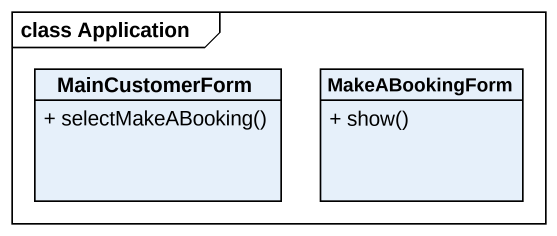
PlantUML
@startuml
mainframe class Application
hide circle
hide empty members
skinparam classAttributeIconSize 0
class MainCustomerForm {
  + selectMakeABooking()
}
class MakeABookingForm {
  + show()
}
@enduml
